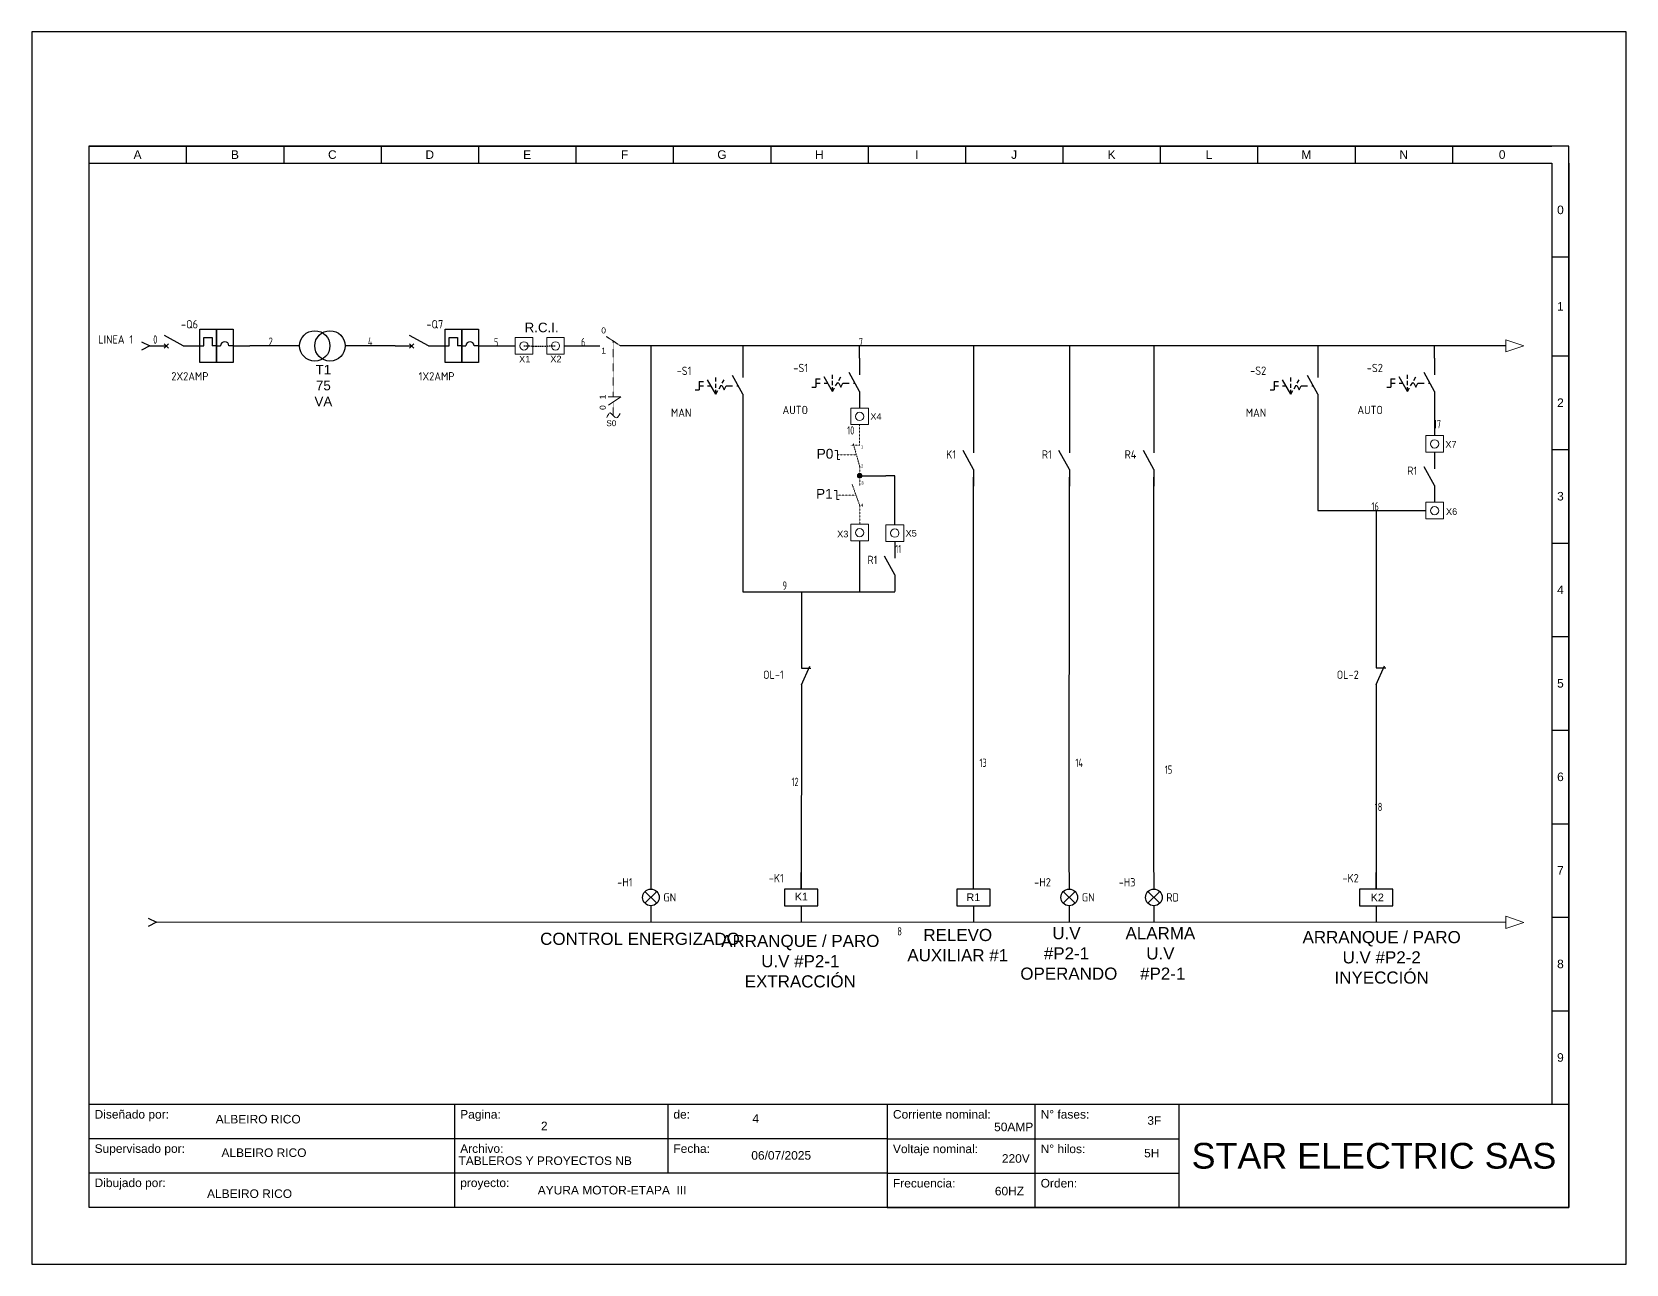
# Model space of a CAD drawing. Header units: millimetres. Extents: x 691 to 18605, y 670 to 10026.
# Drawn here: x 1742 to 2793, y 670 to 1483 of the extents above; entities that cross this region are included whole.
import ezdxf
from ezdxf.enums import TextEntityAlignment as Align

# ---------------------------------------------------------------- set-up
doc = ezdxf.new("R2010")
doc.units = ezdxf.units.MM
for name, pattern in [('DASHED2', [0.375, 0.25, -0.125]), ('DASHEDX2', [1.5, 1, -0.5]), ('HIDDEN', [0.375, 0.25, -0.125])]:
    doc.linetypes.add(name, pattern=pattern)
for name, color, linetype in [('-DIAGRAMA', 7, 'Continuous'), ('-Electrico', 5, 'Continuous'), ('DESC', 150, 'Continuous'), ('MISC', 7, 'Continuous'), ('SYMS', 7, 'Continuous'), ('TAGS', 150, 'Continuous'), ('WIRENO', 72, 'Continuous'), ('YEL_14_THHN', 2, 'Continuous')]:
    doc.layers.add(name, color=color, linetype=linetype)
doc.styles.get("Standard").update_dxf_attribs({"font": 'arial.ttf'})
doc.styles.add('WD_IEC', font='ISOCP2.shx', dxfattribs={"width": 0.9, "height": 4})

# ---------------------------------------------------------------- blocks, each defined once
blk = doc.blocks.new('*T3')
at = {"color": 0, "linetype": 'ByBlock', "lineweight": -2}
for p, q in [((0, 0), (139.92, 0)), ((0, 0), (0, -18)), ((64.08, 0), (64.08, -18)), ((101.44, 0), (101.44, -12)), ((139.92, 0), (139.92, -18)), ((0, -6), (139.92, -6)), ((0, -12), (139.92, -12)), ((0, -18), (139.92, -18))]:
    blk.add_line(p, q, dxfattribs=at)
at = {"color": 0, "char_height": 1.5, "attachment_point": 1}
for s, insert, width in [('{\\fArial|b0|i0|c162|p34;Diseñado por:}', (1, -1), 62.0824), ('{\\fArial|b0|i0|c162|p34;Pagina:}', (65.08, -1), 35.3574), ('{\\fArial|b0|i0|c162|p34;de}:', (102.44, -1), 36.4813), ('{\\fArial|b0|i0|c162|p34;Supervisado por:}', (1, -7), 62.0824), ('{\\fArial|b0|i0|c162|p34;Archivo:}', (65.08, -7), 35.3574), ('Fecha:', (102.44, -7), 36.4813), ('Dibujado por:', (1, -13), 62.0824), ('{\\fArial|b0|i0|c162|p34;proyecto:}', (65.08, -13), 73.8387)]:
    blk.add_mtext(s, dxfattribs=dict(at, insert=insert, width=width))
blk = doc.blocks.new('*T4')
at = {"color": 0, "linetype": 'ByBlock', "lineweight": -2}
for p, q in [((0, 0), (119.48, 0)), ((0, 0), (0, -18.07)), ((25.89, 0), (25.89, -18.07)), ((51.13, 0), (51.13, -18.07)), ((119.48, 0), (119.48, -18.07)), ((0, -6.05), (51.13, -6.05)), ((0, -12.07), (51.13, -12.07)), ((0, -18.07), (119.48, -18.07))]:
    blk.add_line(p, q, dxfattribs=at)
at = {"color": 0}
for s, insert, char_height, width, attachment_point in [('Corriente nominal:', (1, -1), 1.5, 23.894, 1), ('{\\fArial|b0|i0|c162|p34;N° fases:}', (26.89, -1), 1.5, 23.2313, 1), ('Voltaje nominal:', (1, -7.05), 1.5, 23.894, 1), ('{\\fArial|b0|i0|c162|p34;N° hilos:}', (26.89, -7.05), 1.5, 23.2313, 1), ('{\\fArial|b0|i0|c162|p34;STAR ELECTRIC SAS}', (85.3, -9.04), 4.5, 66.3536, 5), ('Frecuencia:', (1, -13.07), 1.5, 23.894, 1), ('{\\fArial|b0|i0|c162|p34;Orden}:', (26.89, -13.07), 1.5, 23.2313, 1)]:
    blk.add_mtext(s, dxfattribs=dict(at, insert=insert, char_height=char_height, width=width, attachment_point=attachment_point))
blk = doc.blocks.new('CAJETIN')
for p, q in [((0, 185.97), (-259.4, 185.97)), ((-259.4, 185.97), (-259.4, 0.07)), ((-259.4, 185.97), (-2.99, 185.97)), ((-259.4, 185.97), (-259.4, 182.97)), ((-242.33, 185.97), (-242.33, 182.97)), ((-225.26, 185.97), (-225.26, 182.97)), ((-208.19, 185.97), (-208.19, 182.97)), ((-191.12, 185.97), (-191.12, 182.97)), ((-174.05, 185.97), (-174.05, 182.97)), ((-156.98, 185.97), (-156.98, 182.97)), ((-139.91, 185.97), (-139.91, 182.97)), ((-122.84, 185.97), (-122.84, 182.97)), ((-105.77, 185.97), (-105.77, 182.97)), ((-88.7, 185.97), (-88.7, 182.97)), ((-71.64, 185.97), (-71.64, 182.97)), ((-54.57, 185.97), (-54.57, 182.97)), ((-37.5, 185.97), (-37.5, 182.97)), ((-20.43, 185.97), (-20.43, 182.97)), ((0, 0.07), (0, 185.97)), ((-259.4, 182.97), (-2.99, 182.97)), ((-3, 182.97), (-3, 18.07)), ((0, 182.97), (0, 18.07)), ((-3, 166.58), (0, 166.58)), ((-3, 149.19), (0, 149.19)), ((-3, 132.8), (0, 132.8)), ((-3, 116.41), (0, 116.41)), ((-3, 100.02), (0, 100.02)), ((-3, 83.63), (0, 83.63)), ((-3, 67.24), (0, 67.24)), ((-3, 50.85), (0, 50.85)), ((-3, 34.46), (0, 34.46)), ((-3, 18.07), (0, 18.07)), ((-259.4, 0.07), (0, 0.07))]:
    blk.add_line(p, q)
blk.add_lwpolyline([(-269.4, -9.93), (10, -9.93), (10, 205.97), (-269.4, 205.97)], close=True)
for name, p in [('*T3', (-259.4, 18.07)), ('*T4', (-119.48, 18.07))]:
    blk.add_blockref(name, p)
blk.add_text('0', height=1.5).set_placement((-2.08, 174.04))
at = {"char_height": 1.5, "attachment_point": 5}
for s, insert, width in [('A', (-250.87, 184.47), 17.0695), ('B', (-233.8, 184.47), 17.0695), ('C', (-216.73, 184.47), 17.0695), ('D', (-199.66, 184.47), 17.0695), ('E', (-182.59, 184.47), 17.0695), ('F', (-165.52, 184.47), 17.0695), ('G', (-148.45, 184.47), 17.0695), ('H', (-131.38, 184.47), 17.0695), ('I', (-114.31, 184.47), 17.0695), ('J', (-97.24, 184.47), 17.0695), ('K', (-80.17, 184.47), 17.0695), ('L', (-63.1, 184.47), 17.0695), ('M', (-46.03, 184.47), 17.0695), ('N', (-28.96, 184.47), 17.0695), ('0', (-11.71, 184.47), 17.4362), ('1', (-1.5, 157.89), 3), ('2', (-1.5, 141), 3), ('3', (-1.5, 124.61), 3), ('4', (-1.5, 108.22), 3), ('5', (-1.5, 91.83), 3), ('6', (-1.5, 75.44), 3), ('7', (-1.5, 59.05), 3), ('8', (-1.5, 42.66), 3), ('9', (-1.5, 26.27), 3)]:
    blk.add_mtext(s, dxfattribs=dict(at, insert=insert, width=width))
for tag, p in [('DISEÑADO_POR', (-230.86, 14.78)), ('SUPERVISADO_POR', (-229.59, 8.32)), ('DIBUJADO_POR', (-231.25, 2.42))]:
    blk.add_attdef(tag, text='', height=1.5).set_placement(p, align=Align.MIDDLE)
for tag, p in [('PAGINA', (-180.19, 13.54)), ('DE', (-143.12, 14.83)), ('A', (-97.02, 13.49)), ('F', (-73.9, 14.47)), ('ARCHIVO', (-179.45, 8.2)), ('FECHA', (-143.31, 8.38)), ('V', (-96.96, 8.58)), ('H', (-74.46, 8.76)), ('PROYECTO', (-180.75, 3.04)), ('HZ', (-98.06, 2.87)), ('OR', (-74.83, 2.5))]:
    blk.add_attdef(tag, p, '', height=1.5)
blk = doc.blocks.new('HCB11Q9')
for p, q in [((-1.84, 0.66), (-3.16, -0.66)), ((-3.16, 0.66), (-1.84, -0.66)), ((2.5, 0), (-3.12, 3.13)), ((2.5, 0), (7.5, 0)), ((7.5, 0), (8.75, 0)), ((8.75, 0), (8.75, 2.5)), ((8.75, 2.5), (11.25, 2.5)), ((11.25, 2.5), (11.25, 0)), ((12.5, 0), (11.25, 0)), ((12.5, 0), (13.75, 0)), ((17.5, 0), (16.25, 0)), ((17.5, 0), (22.5, 0)), ((-7.5, 0), (-2.5, 0))]:
    blk.add_line(p, q)
for points in [[(7.5, 5), (12.5, 5), (12.5, -5), (7.5, -5)], [(12.5, 5), (17.5, 5), (17.5, -5), (12.5, -5)]]:
    blk.add_lwpolyline(points, close=True)
blk.add_arc((15, 0), 1.25, 0, 180)
at = {"style": 'WD_IEC'}
for tag, height, p in [('INST', 2.5, (6.95, 11.75)), ('LOC', 2.5, (6.95, 8.6)), ('TAG1', 2.5, (6.95, 5.23)), ('TERM02', 2, (22.5, 1)), ('XREF', 2.5, (-2.89, -6.93)), ('DESC1', 2.5, (-2.89, -10.4)), ('DESC2', 2.5, (-2.11, -14.11)), ('DESC3', 2.5, (-2.11, -17.81))]:
    blk.add_attdef(tag, text='', height=height, dxfattribs=at).set_placement(p, align=Align.RIGHT)
at = {"style": 'WD_IEC', "flags": 1}
for tag, p, height in [('X4TERM01', (-7.5, 0), 0.32), ('X1TERM02', (22.5, 0), 0.32), ('ASSYCODE', (17.86, -5.81), 1), ('FAMILY', (17.86, -7.31), 1), ('CATDESC', (17.86, -8.81), 1)]:
    blk.add_attdef(tag, p, '', height=height, dxfattribs=at)
at = {"style": 'WD_IEC'}
for tag, p, height in [('TERM01', (-7.5, 1), 2), ('RATING1', (-14.85, -3.47), 2.5)]:
    blk.add_attdef(tag, p, '', height=height, dxfattribs=at)
at = {"style": 'WD_IEC', "flags": 1}
for tag, p in [('X2LINK', (-0.31, 2)), ('X8LINK', (-0.31, 0.5))]:
    blk.add_attdef(tag, p, '', height=0.32, rotation=360, dxfattribs=at)
at = {"style": 'WD_IEC', "flags": 9}
for tag, p in [('MFG', (21.31, -1.98)), ('CAT', (21.31, -3.99))]:
    blk.add_attdef(tag, text='', height=1.5, dxfattribs=at).set_placement(p, align=Align.RIGHT)
blk = doc.blocks.new('HA1X3Y')
blk.add_lwpolyline([(-2.5, 1.25), (0, 0), (-2.5, -1.25)])
at = {"style": 'WD_IEC'}
blk.add_attdef('DESC1', text='', height=2.5, dxfattribs=at).set_placement((-5, 0.675), align=Align.RIGHT)
at = {"style": 'WD_IEC', "flags": 1}
blk.add_attdef('X1TERM01', (0, 0), '', height=0.32, dxfattribs=at)
at = {"style": 'WD_IEC'}
blk.add_attdef('DESC2', text='', height=2.5, dxfattribs=at).set_placement((-5, -0.675), align=Align.TOP_RIGHT)
blk = doc.blocks.new('WD_WNV')
at = {"linetype": 'Continuous', "style": 'WD_IEC', "width": 0.8}
blk.add_attdef('WIRENO', text='', height=2.5, dxfattribs=at).set_placement((-1.6, 0), align=Align.MIDDLE_RIGHT)
at = {"style": 'WD_IEC', "flags": 1}
for tag, p in [('W08USER', (-1, 0.375)), ('W04USER', (-1, 0.875)), ('W05USER', (-1, 0.75)), ('W09USER', (-1, 0.25)), ('W03USER', (-1, 1)), ('W06USER', (-1, 0.625)), ('W07USER', (-1, 0.5)), ('W02USER', (-1, 1.125)), ('W01USER', (-1, 1.25)), ('W10USER', (-1, 0.125))]:
    blk.add_attdef(tag, text='', height=0.08, dxfattribs=at).set_placement(p, align=Align.CENTER)
blk = doc.blocks.new('VLT1G')
for p, q in [((0, 7.5), (0, 2.5)), ((-1.77, -1.77), (1.77, 1.77)), ((1.77, -1.77), (-1.77, 1.77)), ((0, -2.5), (0, -7.5))]:
    blk.add_line(p, q)
blk.add_circle((0, 0), 2.5)
at = {"style": 'WD_IEC'}
for tag, p in [('INST', (-5.5, 10.25)), ('TAG1', (-5.5, 3.25)), ('LOC', (-5.5, 6.75)), ('DESC1', (-5.5, -6.35)), ('DESC2', (-5.5, -9.85)), ('DESC3', (-5.5, -13.35))]:
    blk.add_attdef(tag, text='', height=2.5, dxfattribs=at).set_placement(p, align=Align.RIGHT)
blk.add_attdef('TERM01', text='', height=2, rotation=90, dxfattribs=at).set_placement((-1, 7.5), align=Align.RIGHT)
at = {"style": 'WD_IEC', "flags": 1}
for tag, p, height in [('X2TERM01', (0, 7.5), 0.32), ('X4LINK', (-3, 0), 0.32), ('X1LINK', (3, 0), 0.32), ('ASSYCODE', (1, -4), 1), ('FAMILY', (1, -5.5), 1), ('X8TERM02', (0, -7.5), 0.32), ('CATDESC', (1, -7), 1)]:
    blk.add_attdef(tag, p, '', height=height, dxfattribs=at)
at = {"style": 'WD_IEC', "flags": 9}
for tag, p in [('MFG', (-6, -0.25)), ('CAT', (-6, -2.75))]:
    blk.add_attdef(tag, text='', height=1.5, dxfattribs=at).set_placement(p, align=Align.RIGHT)
at = {"style": 'WD_IEC'}
blk.add_attdef('TERM02', (-1, -7.5), '', height=2, rotation=90, dxfattribs=at)
at = {"lineweight": 13, "style": 'WD_IEC'}
blk.add_attdef('COLOR', text='', height=2.5, dxfattribs=at).set_placement((3.75, 0), align=Align.MIDDLE_LEFT)
at = {"lineweight": 15, "style": 'WD_IEC'}
for tag, p in [('WDTAGALT', (-5.5, -21)), ('XREF', (-5.5, -18))]:
    blk.add_attdef(tag, text='', height=2.5, dxfattribs=at).set_placement(p, align=Align.RIGHT)
blk = doc.blocks.new('VSS113')
for p, q in [((0, 7.5), (0, 2.5)), ((-13.12, 1.25), (-11.88, 1.25)), ((-13.12, 1.25), (-13.12, -1.25)), ((-13.12, 0), (-11.88, 0)), ((-8.12, -2.5), (-10.62, 1.83)), ((-10.62, 0), (-9.57, 0)), ((-8.12, 1.25), (-8.12, 2.5)), ((-8.12, -0.63), (-8.12, 0.62)), ((-7.19, -0.88), (-6.56, 0.21)), ((-6.25, 0), (-6.68, 0)), ((-6.25, 0.75), (-5.62, 1.83)), ((-6.25, 0), (-5.62, -1.25)), ((-5.62, -1.25), (-5, 0)), ((-5, 0), (-3.12, 0)), ((0, -2.5), (-3.12, 3.12)), ((-1.88, 0), (-1.39, 0)), ((-14.38, -1.25), (-13.12, -1.25)), ((-8.12, -2.5), (-8.12, -1.25)), ((-8.12, -2.5), (-7.5, -1.42)), ((0, -2.5), (0, -7.5))]:
    blk.add_line(p, q)
at = {"style": 'WD_IEC'}
for tag, p in [('INST', (-15.5, 9.25)), ('TAG1', (-15.5, 3.25)), ('LOC', (-15.5, 6.25)), ('DESC1', (-15.5, -9.35)), ('DESC3', (-15.5, -15.35)), ('DESC2', (-15.5, -12.35))]:
    blk.add_attdef(tag, text='', height=2.5, dxfattribs=at).set_placement(p, align=Align.RIGHT)
at = {"style": 'WD_IEC', "flags": 8}
for tag, p in [('POS1', (-10.62, 3.5)), ('POS2', (-8.12, 3.5)), ('POS3', (-5.62, 3.5))]:
    blk.add_attdef(tag, text='', height=2, rotation=90, dxfattribs=at).set_placement(p, align=Align.MIDDLE_LEFT)
at = {"style": 'WD_IEC'}
blk.add_attdef('TERM01', text='', height=2, rotation=90, dxfattribs=at).set_placement((-1, 7.5), align=Align.RIGHT)
at = {"style": 'WD_IEC', "flags": 1}
for tag, p, height in [('X2TERM01', (0, 7.5), 0.32), ('CONTACT', (0.5, 4.5), 1), ('X1LINK', (0, 0), 0.32), ('COMMON', (1.75, 3.25), 1), ('X8TERM02', (0, -7.5), 0.32), ('ASSYCODE', (1, -9), 1), ('FAMILY', (1, -10.5), 1), ('CATDESC', (1, -12), 1)]:
    blk.add_attdef(tag, p, '', height=height, dxfattribs=at)
at = {"style": 'WD_IEC', "flags": 9}
for tag, p in [('MFG', (-16, -0.25)), ('CAT', (-16, -2.75))]:
    blk.add_attdef(tag, text='', height=1.5, dxfattribs=at).set_placement(p, align=Align.RIGHT)
at = {"style": 'WD_IEC'}
blk.add_attdef('TERM02', (-1, -7.5), '', height=2, rotation=90, dxfattribs=at)
at = {"lineweight": 15, "style": 'WD_IEC'}
blk.add_attdef('XREF', text='', height=2.5, dxfattribs=at).set_placement((-15.5, -6.35), align=Align.RIGHT)
blk.add_attdef('STATE', (1.25, -6.35), '', height=2.5, dxfattribs=at)
blk = doc.blocks.new('VCR22')
for p, q in [((0, 7.5), (0, 2.5)), ((0, -2.5), (2.5, 3.12)), ((0, 2.5), (2.87, 2.5)), ((0, -2.5), (0, -7.5))]:
    blk.add_line(p, q)
at = {"style": 'WD_IEC'}
for tag, p in [('INST', (-5.25, 5.25)), ('TAG2', (-5.25, -0.75)), ('LOC', (-5.25, 2.25)), ('DESC1', (-5.25, -6.75)), ('XREF', (-5.25, -3.75)), ('DESC2', (-5.25, -9.75)), ('DESC3', (-5.25, -12.75))]:
    blk.add_attdef(tag, text='', height=2.5, dxfattribs=at).set_placement(p, align=Align.RIGHT)
blk.add_attdef('TERM01', text='', height=2, rotation=90, dxfattribs=at).set_placement((-1, 7.5), align=Align.RIGHT)
at = {"style": 'WD_IEC', "flags": 1}
for tag, p, height in [('X2TERM01', (0, 7.5), 0.32), ('X4LINK', (-0.55, 0), 0.32), ('X1LINK', (1.92, 0), 0.32), ('CONTACT', (4, -3.5), 1), ('FAMILY', (4, -5), 1), ('COMMON', (5.25, -4.75), 1), ('X8TERM02', (0, -7.5), 0.32)]:
    blk.add_attdef(tag, p, '', height=height, dxfattribs=at)
at = {"style": 'WD_IEC'}
blk.add_attdef('TERM02', (-1, -7.5), '', height=2, rotation=90, dxfattribs=at)
blk = doc.blocks.new('VMS1')
for p, q in [((0, 2.5), (0, 7.5)), ((0, -2.5), (0, -7.5))]:
    blk.add_line(p, q)
blk.add_lwpolyline([(-5, 2.5), (-5, -2.5), (5, -2.5), (5, 2.5)], close=True)
at = {"style": 'WD_IEC'}
for tag, p in [('INST', (-5.25, 10.5)), ('LOC', (-5.25, 7.5)), ('TAG1', (-5.25, 4.5)), ('DESC1', (-5.25, -6.85)), ('DESC2', (-5.25, -9.85)), ('DESC3', (-5.25, -12.85))]:
    blk.add_attdef(tag, text='', height=2.5, dxfattribs=at).set_placement(p, align=Align.RIGHT)
blk.add_attdef('TERM01', text='', height=2, rotation=90, dxfattribs=at).set_placement((-1, 7.5), align=Align.RIGHT)
at = {"style": 'WD_IEC', "flags": 1}
for tag, p, height in [('X2TERM01', (0, 7.5), 0.32), ('X4LINK', (-5, 0), 0.32), ('X1LINK', (5, 0), 0.32), ('ASSYCODE', (1, -4), 1), ('FAMILY', (1, -5.5), 1), ('X8TERM02', (0, -7.5), 0.32), ('CATDESC', (1, -7), 1)]:
    blk.add_attdef(tag, p, '', height=height, dxfattribs=at)
at = {"style": 'WD_IEC', "flags": 9}
for tag, p in [('MFG', (-6, 1)), ('CAT', (-6, -1.5))]:
    blk.add_attdef(tag, text='', height=1.5, dxfattribs=at).set_placement(p, align=Align.RIGHT)
at = {"style": 'WD_IEC'}
blk.add_attdef('TERM02', (-1, -7.5), '', height=2, rotation=90, dxfattribs=at)
at = {"lineweight": 9, "style": 'WD_IEC'}
for tag, p in [('NO', (-5.5, -16.5)), ('NC', (-5.5, -19.5))]:
    blk.add_attdef(tag, text='', height=2.5, dxfattribs=at).set_placement(p, align=Align.TOP_RIGHT)
for tag, p in [('XREFNO', (-4, -16.5)), ('XREFNC', (-4, -19.5))]:
    blk.add_attdef(tag, text='', height=2.5, dxfattribs=at).set_placement(p, align=Align.TOP_LEFT)
blk = doc.blocks.new('VCR21')
for p, q in [((0, 7.5), (0, 2.5)), ((0, -2.5), (-3.12, 3.12)), ((0, -2.5), (0, -7.5))]:
    blk.add_line(p, q)
at = {"style": 'WD_IEC'}
for tag, p in [('INST', (-5.25, 6.75)), ('LOC', (-5.25, 3.75)), ('TAG2', (-5.25, 0.75)), ('DESC1', (-5.25, -6.75)), ('XREF', (-5.25, -3.75)), ('DESC2', (-5.25, -9.75)), ('DESC3', (-5.25, -12.75))]:
    blk.add_attdef(tag, text='', height=2.5, dxfattribs=at).set_placement(p, align=Align.RIGHT)
blk.add_attdef('TERM01', text='', height=2, rotation=90, dxfattribs=at).set_placement((-1, 7.5), align=Align.RIGHT)
at = {"style": 'WD_IEC', "flags": 1}
for tag, p, height in [('X2TERM01', (0, 7.5), 0.32), ('X4LINK', (-2.75, 0), 0.32), ('X1LINK', (-0.5, 0), 0.32), ('CONTACT', (4, -3.5), 1), ('FAMILY', (4, -5), 1), ('COMMON', (5.25, -4.75), 1), ('X8TERM02', (0, -7.5), 0.32)]:
    blk.add_attdef(tag, p, '', height=height, dxfattribs=at)
at = {"style": 'WD_IEC'}
blk.add_attdef('TERM02', (-1, -7.5), '', height=2, rotation=90, dxfattribs=at)

msp = doc.modelspace()

# ---------------------------------------------------------------- hatches: boundary and pattern name
at = {"lineweight": 0}
h = msp.add_hatch(color=0, dxfattribs=at)
edge = h.paths.add_edge_path()
edge.add_arc((2287.8, 1190.1), 1.54, 0, 360)

# ---------------------------------------------------------------- linework, layer by layer
at = {"layer": '-DIAGRAMA', "color": 0, "lineweight": 0}
for centre in [(2066.4, 1275.7), (2087.2, 1275.7), (2287.7, 1229.2), (2666.8, 1211.1), (2666.8, 1167.1), (2287.7, 1152.6), (2310.9, 1152.3)]:
    msp.add_circle(centre, 2.72, dxfattribs=at)
at = {"layer": '-Electrico', "color": 0, "lineweight": 0, "ltscale": 0.08}
for points in [[(2060.6, 1281.2), (2072.2, 1281.2), (2072.2, 1270.2), (2060.6, 1270.2)], [(2081.4, 1281.2), (2093, 1281.2), (2093, 1270.2), (2081.4, 1270.2)], [(2281.9, 1234.7), (2293.5, 1234.7), (2293.5, 1223.8), (2281.9, 1223.8)], [(2661, 1216.6), (2672.6, 1216.6), (2672.6, 1205.6), (2661, 1205.6)], [(2661, 1172.6), (2672.6, 1172.6), (2672.6, 1161.6), (2661, 1161.6)], [(2281.9, 1158.1), (2293.5, 1158.1), (2293.5, 1147.1), (2281.9, 1147.1)], [(2305.1, 1157.8), (2316.8, 1157.8), (2316.8, 1146.8), (2305.1, 1146.8)]]:
    msp.add_lwpolyline(points, close=True, dxfattribs=at)
at = {"color": 0}
for p, q in [((2047.3, 1275.7), (2060.6, 1275.7)), ((2093, 1275.7), (2116.4, 1275.7)), ((2150.1, 1275.7), (2150.1, 928.7)), ((2362.8, 1275.7), (2362.8, 1216.3)), ((2426, 1275.7), (2426, 1216.2)), ((2481.7, 1275.7), (2481.7, 1216.2)), ((2210.8, 1232.9), (2210.8, 1113.6)), ((2589.9, 1232.9), (2589.9, 1167.1)), ((2666.8, 1234.8), (2666.8, 1216.6)), ((2287.8, 1190.1), (2305.1, 1190.1)), ((2362.8, 917.7), (2362.8, 1189.1)), ((2425.9, 928.7), (2426, 1189.1)), ((2481.7, 928.7), (2481.7, 1189.1)), ((2589.9, 1167.1), (2661, 1167.1)), ((2628.3, 1167.1), (2628.3, 1074.3)), ((2287.7, 1147.1), (2287.7, 1113.6)), ((2210.8, 1113.6), (2310.9, 1113.6)), ((2249.3, 1113.6), (2249.3, 1074.3)), ((2249.3, 1041.3), (2249.2, 917.7)), ((2628.3, 1041.4), (2628.3, 917.7))]:
    msp.add_line(p, q, dxfattribs=at)
at = {"color": 0, "linetype": 'DASHED2', "lineweight": 0}
msp.add_line((2130.1, 1275.7), (2120.7, 1281.9), dxfattribs=at)
at = {"color": 0, "linetype": 'HIDDEN', "lineweight": 0, "ltscale": 0.5}
for p, q in [((2125.2, 1242.6), (2125.2, 1278.9)), ((2125.2, 1238.7), (2125.2, 1229.9))]:
    msp.add_line(p, q, dxfattribs=at)
at = {"color": 0, "linetype": 'Continuous', "lineweight": 0}
for p, q in [((2713.7, 1279.7), (2713.7, 1275.7)), ((2725.6, 1275.7), (2713.7, 1279.7)), ((2713.7, 1279.7), (2713.7, 1275.7)), ((2725.6, 1275.7), (2713.7, 1279.7)), ((2713.7, 1275.7), (2713.7, 1271.7)), ((2713.7, 1271.7), (2725.6, 1275.7)), ((2713.7, 1275.7), (2713.7, 1271.7)), ((2713.7, 1271.7), (2725.6, 1275.7)), ((2273.1, 1206.8), (2271.4, 1206.8)), ((2273.1, 1203.8), (2273.1, 1206.8)), ((2273.1, 1203.8), (2273.1, 1200.8)), ((2273.1, 1200.8), (2274.7, 1200.8)), ((2272.6, 1180.4), (2271, 1180.4)), ((2272.6, 1177.4), (2272.6, 1180.4)), ((2272.6, 1177.4), (2272.6, 1174.4)), ((2272.6, 1174.4), (2274.2, 1174.4)), ((2713.7, 899.7), (2713.7, 895.7)), ((2725.6, 895.7), (2713.7, 899.7)), ((2713.7, 899.7), (2713.7, 895.7)), ((2725.6, 895.7), (2713.7, 899.7)), ((2713.7, 895.7), (2713.7, 891.7)), ((2713.7, 891.7), (2725.6, 895.7)), ((2713.7, 895.7), (2713.7, 891.7)), ((2713.7, 891.7), (2725.6, 895.7))]:
    msp.add_line(p, q, dxfattribs=at)
at = {"color": 0, "lineweight": 0, "ltscale": 0.5}
for q in [(2121.9, 1242.2), (2122.1, 1236.7)]:
    msp.add_line((2130.3, 1242.2), q, dxfattribs=at)
at = {"color": 0, "linetype": 'HIDDEN', "lineweight": 0, "ltscale": 0.2}
for p, q in [((2287.8, 1210.2), (2282, 1210.2)), ((2287.8, 1196.1), (2283.5, 1211.5)), ((2285.7, 1203.8), (2273.1, 1203.8)), ((2287.8, 1196.1), (2287.8, 1183.3)), ((2285.2, 1177.4), (2272.6, 1177.4)), ((2287.8, 1170.4), (2282.8, 1184.4)), ((2287.8, 1170.4), (2287.8, 1158.1))]:
    msp.add_line(p, q, dxfattribs=at)
msp.add_lwpolyline([(2287.7, 1223.8), (2287.7, 1210.2)], dxfattribs=at)
at = {"color": 0, "lineweight": -2}
msp.add_lwpolyline([(2310.9, 1157.8), (2310.9, 1190.1), (2305.1, 1190.1)], dxfattribs=at)
at = {"color": 0}
for centre in [(1928.5, 1275.7), (1938.5, 1275.7)]:
    msp.add_circle(centre, 10, dxfattribs=at)
at = {"color": 0, "lineweight": 0}
msp.add_circle((2287.8, 1190.1), 1.54, dxfattribs=at)
at = {"color": 0, "linetype": 'DASHEDX2'}
msp.add_arc((2076.8, 1920.6), 645, 269.076, 270.924, dxfattribs=at)
at = {"color": 0, "lineweight": 0}
msp.add_spline([(2129.8, 1231.2), (2127.3, 1228.2), (2123.2, 1231.5), (2121.1, 1228.4)], degree=3, dxfattribs=at)
at = {"layer": 'YEL_14_THHN', "color": 0}
for p, q in [((1918.5, 1275.7), (1885.6, 1275.7)), ((1981.4, 1275.7), (1948.5, 1275.8)), ((2713.7, 1275.7), (2130.1, 1275.7)), ((2210.8, 1275.7), (2210.8, 1265.9)), ((2287.7, 1267.7), (2287.7, 1275.7)), ((2589.9, 1275.7), (2589.9, 1265.9)), ((2666.8, 1267.7), (2666.8, 1275.7)), ((2713.7, 895.7), (1824.1, 895.8))]:
    msp.add_line(p, q, dxfattribs=at)

# ---------------------------------------------------------------- block references
at = {"color": 0}
ref = msp.add_blockref('CAJETIN', (2755.4, 707.8), dxfattribs=dict(at, xscale=3.761929394681115, yscale=3.761929394681115, zscale=3.761929394681115))
ref.add_attrib('5H', '5H', (2475.3, 740.8), dxfattribs={"height": 5.64})
ref.add_attrib('3F', '3F', (2477.4, 762.3), dxfattribs={"height": 5.64})
ref.add_attrib('HZ', '60HZ', dxfattribs={"height": 5.64}).set_placement((2386.5, 718.6), align=Align.MIDDLE)
ref.add_attrib('V', '220V', dxfattribs={"height": 5.64}).set_placement((2390.7, 740.1), align=Align.MIDDLE)
ref.add_attrib('A', '50AMP', dxfattribs={"height": 5.64}).set_placement((2389.3, 760.9), align=Align.MIDDLE)
ref.add_attrib('PROYECTO', 'AYURA MOTOR-ETAPA  III', dxfattribs={"height": 5.643}).set_placement((2075.5, 719.2), align=Align.MIDDLE_LEFT)
ref.add_attrib('ARCHIVO', 'TABLEROS Y PROYECTOS NB', dxfattribs={"height": 5.643}).set_placement((2080.4, 738.6), align=Align.MIDDLE)
ref.add_attrib('DE', '4', (2217, 763.6), dxfattribs={"height": 5.64})
ref.add_attrib('PAGINA', '2', (2077.6, 758.7), dxfattribs={"height": 5.64})
ref.add_attrib('FECHA', '06/07/2025', (2216.3, 739.3), dxfattribs={"height": 5.64})
ref.add_attrib('DIBUJADO_POR', 'ALBEIRO RICO', dxfattribs={"height": 5.643}).set_placement((1885.5, 716.9), align=Align.MIDDLE)
ref.add_attrib('SUPERVISADO_POR', 'ALBEIRO RICO', dxfattribs={"height": 5.643}).set_placement((1895, 743.9), align=Align.MIDDLE)
ref.add_attrib('DISEÑADO_POR', 'ALBEIRO RICO', dxfattribs={"height": 5.643}).set_placement((1891.2, 766), align=Align.MIDDLE)
at = {"layer": 'SYMS', "color": 0}
ref = msp.add_blockref('HA1X3Y', (1819.7, 1275.7), dxfattribs=dict(at, xscale=2.197145441597592, yscale=2.197145441597592, zscale=2.197145441597592))
ref.add_attrib('DESC1', 'LINEA 1', dxfattribs={"layer": 'DESC', "height": 5.49, "style": 'WD_IEC'}).set_placement((1808.7, 1277.2), align=Align.RIGHT)
ref = msp.add_blockref('HCB11Q9', (1836.2, 1275.7), dxfattribs=dict(at, xscale=2.197145441597592, yscale=2.197145441597592, zscale=2.197145441597592))
ref.add_attrib('TAG1', '-Q6', dxfattribs={"layer": 'TAGS', "height": 5.49, "style": 'WD_IEC'}).set_placement((1851.5, 1287.2), align=Align.RIGHT)
ref.add_attrib('DESC1', '2X2AMP', dxfattribs={"layer": 'DESC', "height": 5.49, "style": 'WD_IEC'}).set_placement((1858.4, 1252.9), align=Align.RIGHT)
ref = msp.add_blockref('HCB11Q9', (1997.9, 1275.7), dxfattribs=dict(at, xscale=2.197145441597592, yscale=2.197145441597592, zscale=2.197145441597592))
ref.add_attrib('TAG1', '-Q7', dxfattribs={"layer": 'TAGS', "height": 5.49, "style": 'WD_IEC'}).set_placement((2013.2, 1287.2), align=Align.RIGHT)
ref.add_attrib('DESC1', '1X2AMP', dxfattribs={"layer": 'DESC', "height": 5.49, "style": 'WD_IEC'}).set_placement((2020.6, 1252.9), align=Align.RIGHT)
ref = msp.add_blockref('VSS113', (2210.8, 1249.4), dxfattribs=dict(at, xscale=2.197145441597592, yscale=2.197145441597592, zscale=2.197145441597592))
ref.add_attrib('DESC1', 'MAN', dxfattribs={"layer": 'DESC', "height": 5.49, "style": 'WD_IEC'}).set_placement((2176.8, 1228.9), align=Align.RIGHT)
ref.add_attrib('TAG1', '-S1', dxfattribs={"layer": 'TAGS', "height": 5.49, "style": 'WD_IEC'}).set_placement((2176.8, 1256.5), align=Align.RIGHT)
ref = msp.add_blockref('VSS113', (2287.7, 1251.2), dxfattribs=dict(at, xscale=2.197145441597592, yscale=2.197145441597592, zscale=2.197145441597592))
ref.add_attrib('DESC1', 'AUTO', dxfattribs={"layer": 'DESC', "height": 5.49, "style": 'WD_IEC'}).set_placement((2253.7, 1230.7), align=Align.RIGHT)
ref.add_attrib('TAG1', '-S1', dxfattribs={"layer": 'TAGS', "height": 5.49, "style": 'WD_IEC'}).set_placement((2253.7, 1258.4), align=Align.RIGHT)
ref = msp.add_blockref('VSS113', (2589.9, 1249.4), dxfattribs=dict(at, xscale=2.197145441597592, yscale=2.197145441597592, zscale=2.197145441597592))
ref.add_attrib('DESC1', 'MAN', dxfattribs={"layer": 'DESC', "height": 5.49, "style": 'WD_IEC'}).set_placement((2555.8, 1228.9), align=Align.RIGHT)
ref.add_attrib('TAG1', '-S2', dxfattribs={"layer": 'TAGS', "height": 5.49, "style": 'WD_IEC'}).set_placement((2555.8, 1256.6), align=Align.RIGHT)
ref = msp.add_blockref('VSS113', (2666.8, 1251.2), dxfattribs=dict(at, xscale=2.197145441597592, yscale=2.197145441597592, zscale=2.197145441597592))
ref.add_attrib('DESC1', 'AUTO', dxfattribs={"layer": 'DESC', "height": 5.49, "style": 'WD_IEC'}).set_placement((2632.7, 1230.7), align=Align.RIGHT)
ref.add_attrib('TAG1', '-S2', dxfattribs={"layer": 'TAGS', "height": 5.49, "style": 'WD_IEC'}).set_placement((2632.7, 1258.4), align=Align.RIGHT)
ref = msp.add_blockref('VCR21', (2362.8, 1199.8), dxfattribs=dict(at, xscale=2.197145441597592, yscale=2.197145441597592, zscale=2.197145441597592))
ref.add_attrib('TAG2', 'K1', dxfattribs={"layer": 'TAGS', "height": 5.49, "style": 'WD_IEC'}).set_placement((2351.3, 1201.4), align=Align.RIGHT)
ref = msp.add_blockref('VCR21', (2426, 1199.8), dxfattribs=dict(at, xscale=2.197145441597592, yscale=2.197145441597592, zscale=2.197145441597592))
ref.add_attrib('TAG2', 'R1', dxfattribs={"layer": 'TAGS', "height": 5.49, "style": 'WD_IEC'}).set_placement((2414.4, 1201.4), align=Align.RIGHT)
ref = msp.add_blockref('VCR21', (2481.7, 1199.8), dxfattribs=dict(at, xscale=2.197145441597592, yscale=2.197145441597592, zscale=2.197145441597592))
ref.add_attrib('TAG2', 'R4', dxfattribs={"layer": 'TAGS', "height": 5.49, "style": 'WD_IEC'}).set_placement((2470.2, 1201.4), align=Align.RIGHT)
ref = msp.add_blockref('VCR21', (2666.8, 1189.1), dxfattribs=dict(at, xscale=2.197145441597592, yscale=2.197145441597592, zscale=2.197145441597592))
ref.add_attrib('TAG2', 'R1', dxfattribs={"layer": 'TAGS', "height": 5.49, "style": 'WD_IEC'}).set_placement((2655.3, 1190.7), align=Align.RIGHT)
ref = msp.add_blockref('VCR21', (2310.9, 1130.3), dxfattribs=dict(at, xscale=2.197145441597592, yscale=2.197145441597592, zscale=2.197145441597592))
ref.add_attrib('TAG2', 'R1', dxfattribs={"layer": 'TAGS', "height": 5.49, "style": 'WD_IEC'}).set_placement((2299.4, 1131.9), align=Align.RIGHT)
ref = msp.add_blockref('VCR22', (2249.3, 1057.8), dxfattribs=dict(at, xscale=2.197145441597592, yscale=2.197145441597592, zscale=2.197145441597592))
ref.add_attrib('TAG2', 'OL-1', dxfattribs={"layer": 'TAGS', "height": 5.49, "style": 'WD_IEC'}).set_placement((2237.7, 1056.2), align=Align.RIGHT)
ref = msp.add_blockref('VCR22', (2628.3, 1057.9), dxfattribs=dict(at, xscale=2.197145441597592, yscale=2.197145441597592, zscale=2.197145441597592))
ref.add_attrib('TAG2', 'OL-2', dxfattribs={"layer": 'TAGS', "height": 5.49, "style": 'WD_IEC'}).set_placement((2616.8, 1056.2), align=Align.RIGHT)
ref = msp.add_blockref('VLT1G', (2150.1, 912.2), dxfattribs=dict(at, xscale=2.197145441597592, yscale=2.197145441597592, zscale=2.197145441597592))
ref.add_attrib('COLOR', 'GN', dxfattribs={"layer": 'MISC', "lineweight": 13, "height": 5.49, "style": 'WD_IEC'}).set_placement((2158.3, 912.2), align=Align.MIDDLE_LEFT)
ref.add_attrib('TAG1', '-H1', dxfattribs={"layer": 'TAGS', "height": 5.49, "style": 'WD_IEC'}).set_placement((2138, 919.4), align=Align.RIGHT)
ref = msp.add_blockref('VMS1', (2249.2, 912.2), dxfattribs=dict(at, xscale=2.197145441597592, yscale=2.197145441597592, zscale=2.197145441597592))
ref.add_attrib('TAG1', '-K1', dxfattribs={"layer": 'TAGS', "height": 5.49, "style": 'WD_IEC'}).set_placement((2237.7, 922.1), align=Align.RIGHT)
at = {"layer": 'SYMS', "color": 0, "xscale": 2.197145441597592, "yscale": 2.197145441597592, "zscale": 2.197145441597592}
for name, p in [('VMS1', (2362.8, 912.2)), ('HA1X3Y', (1824.1, 895.8))]:
    msp.add_blockref(name, p, dxfattribs=at)
at = {"layer": 'SYMS', "color": 0}
ref = msp.add_blockref('VLT1G', (2425.9, 912.2), dxfattribs=dict(at, xscale=2.197145441597592, yscale=2.197145441597592, zscale=2.197145441597592))
ref.add_attrib('COLOR', 'GN', dxfattribs={"layer": 'MISC', "lineweight": 13, "height": 5.49, "style": 'WD_IEC'}).set_placement((2434.2, 912.2), align=Align.MIDDLE_LEFT)
ref.add_attrib('TAG1', '-H2', dxfattribs={"layer": 'TAGS', "height": 5.49, "style": 'WD_IEC'}).set_placement((2413.8, 919.4), align=Align.RIGHT)
ref = msp.add_blockref('VLT1G', (2481.7, 912.2), dxfattribs=dict(at, xscale=2.197145441597592, yscale=2.197145441597592, zscale=2.197145441597592))
ref.add_attrib('COLOR', 'RD', dxfattribs={"layer": 'MISC', "lineweight": 13, "height": 5.49, "style": 'WD_IEC'}).set_placement((2489.9, 912.2), align=Align.MIDDLE_LEFT)
ref.add_attrib('TAG1', '-H3', dxfattribs={"layer": 'TAGS', "height": 5.49, "style": 'WD_IEC'}).set_placement((2469.6, 919.4), align=Align.RIGHT)
ref = msp.add_blockref('VMS1', (2628.3, 912.2), dxfattribs=dict(at, xscale=2.197145441597592, yscale=2.197145441597592, zscale=2.197145441597592))
ref.add_attrib('TAG1', '-K2', dxfattribs={"layer": 'TAGS', "height": 5.49, "style": 'WD_IEC'}).set_placement((2616.8, 922.1), align=Align.RIGHT)
at = {"layer": 'WIRENO', "color": 0}
ref = msp.add_blockref('WD_WNV', (1828.2, 1279.9), dxfattribs=dict(at, xscale=2.197145441597592, yscale=2.197145441597592, zscale=2.197145441597592))
ref.add_attrib('WIRENO', '0', dxfattribs={"linetype": 'Continuous', "height": 5.49, "style": 'WD_IEC', "width": 0.8}).set_placement((1824.7, 1279.9), align=Align.MIDDLE_RIGHT)
ref = msp.add_blockref('WD_WNV', (1922.9, 1270.3), dxfattribs=dict(at, xscale=2.197145441597592, yscale=2.197145441597592, zscale=2.197145441597592))
ref.add_attrib('WIRENO', '2', dxfattribs={"linetype": 'Continuous', "height": 5.49, "style": 'WD_IEC', "width": 0.8}).set_placement((1900.8, 1278.5), align=Align.MIDDLE_RIGHT)
ref = msp.add_blockref('WD_WNV', (1983.2, 1270.3), dxfattribs=dict(at, xscale=2.197145441597592, yscale=2.197145441597592, zscale=2.197145441597592))
ref.add_attrib('WIRENO', '4', dxfattribs={"linetype": 'Continuous', "height": 5.49, "style": 'WD_IEC', "width": 0.8}).set_placement((1966.5, 1278.5), align=Align.MIDDLE_RIGHT)
ref = msp.add_blockref('WD_WNV', (2066.2, 1270), dxfattribs=dict(at, xscale=2.197145441597592, yscale=2.197145441597592, zscale=2.197145441597592))
ref.add_attrib('WIRENO', '5', dxfattribs={"linetype": 'Continuous', "height": 5.49, "style": 'WD_IEC', "width": 0.8}).set_placement((2049.5, 1278.2), align=Align.MIDDLE_RIGHT)
ref = msp.add_blockref('WD_WNV', (2123.6, 1270), dxfattribs=dict(at, xscale=2.197145441597592, yscale=2.197145441597592, zscale=2.197145441597592))
ref.add_attrib('WIRENO', '6', dxfattribs={"linetype": 'Continuous', "height": 5.49, "style": 'WD_IEC', "width": 0.8}).set_placement((2106.9, 1278.2), align=Align.MIDDLE_RIGHT)
ref = msp.add_blockref('WD_WNV', (2306.6, 1270), dxfattribs=dict(at, xscale=2.197145441597592, yscale=2.197145441597592, zscale=2.197145441597592))
ref.add_attrib('WIRENO', '7', dxfattribs={"linetype": 'Continuous', "height": 5.49, "style": 'WD_IEC', "width": 0.8}).set_placement((2289.9, 1278.2), align=Align.MIDDLE_RIGHT)
ref = msp.add_blockref('WD_WNV', (2285.9, 1228.1), dxfattribs=dict(at, xscale=2.197145441597592, yscale=2.197145441597592, zscale=2.197145441597592))
ref.add_attrib('WIRENO', '10', dxfattribs={"linetype": 'Continuous', "height": 5.49, "style": 'WD_IEC', "width": 0.8}).set_placement((2284.2, 1220), align=Align.MIDDLE_RIGHT)
ref = msp.add_blockref('WD_WNV', (2674.9, 1231.7), dxfattribs=dict(at, xscale=2.197145441597592, yscale=2.197145441597592, zscale=2.197145441597592))
ref.add_attrib('WIRENO', '17', dxfattribs={"linetype": 'Continuous', "height": 5.49, "style": 'WD_IEC', "width": 0.8}).set_placement((2671, 1224.1), align=Align.MIDDLE_RIGHT)
ref = msp.add_blockref('WD_WNV', (2633.9, 1177.4), dxfattribs=dict(at, xscale=2.197145441597592, yscale=2.197145441597592, zscale=2.197145441597592))
ref.add_attrib('WIRENO', '16', dxfattribs={"linetype": 'Continuous', "height": 5.49, "style": 'WD_IEC', "width": 0.8}).set_placement((2630, 1169.9), align=Align.MIDDLE_RIGHT)
ref = msp.add_blockref('WD_WNV', (2316.9, 1149.9), dxfattribs=dict(at, xscale=2.197145441597592, yscale=2.197145441597592, zscale=2.197145441597592))
ref.add_attrib('WIRENO', '11', dxfattribs={"linetype": 'Continuous', "height": 5.49, "style": 'WD_IEC', "width": 0.8}).set_placement((2315.2, 1141.8), align=Align.MIDDLE_RIGHT)
ref = msp.add_blockref('WD_WNV', (2268.1, 1124.7), dxfattribs=dict(at, xscale=2.197145441597592, yscale=2.197145441597592, zscale=2.197145441597592))
ref.add_attrib('WIRENO', '9', dxfattribs={"linetype": 'Continuous', "height": 5.49, "style": 'WD_IEC', "width": 0.8}).set_placement((2239.8, 1117.7), align=Align.MIDDLE_RIGHT)
ref = msp.add_blockref('WD_WNV', (2368.4, 1001.7), dxfattribs=dict(at, xscale=2.197145441597592, yscale=2.197145441597592, zscale=2.197145441597592))
ref.add_attrib('WIRENO', '13', dxfattribs={"linetype": 'Continuous', "height": 5.49, "style": 'WD_IEC', "width": 0.8}).set_placement((2371.5, 1000.9), align=Align.MIDDLE_RIGHT)
ref = msp.add_blockref('WD_WNV', (2431.5, 1001.7), dxfattribs=dict(at, xscale=2.197145441597592, yscale=2.197145441597592, zscale=2.197145441597592))
ref.add_attrib('WIRENO', '14', dxfattribs={"linetype": 'Continuous', "height": 5.49, "style": 'WD_IEC', "width": 0.8}).set_placement((2434.9, 1000.9), align=Align.MIDDLE_RIGHT)
ref = msp.add_blockref('WD_WNV', (2495.4, 1000), dxfattribs=dict(at, xscale=2.197145441597592, yscale=2.197145441597592, zscale=2.197145441597592))
ref.add_attrib('WIRENO', '15', dxfattribs={"linetype": 'Continuous', "height": 5.49, "style": 'WD_IEC', "width": 0.8}).set_placement((2493.8, 996.4), align=Align.MIDDLE_RIGHT)
ref = msp.add_blockref('WD_WNV', (2249.2, 991.9), dxfattribs=dict(at, xscale=2.197145441597592, yscale=2.197145441597592, zscale=2.197145441597592))
ref.add_attrib('WIRENO', '12', dxfattribs={"linetype": 'Continuous', "height": 5.49, "style": 'WD_IEC', "width": 0.8}).set_placement((2247.5, 988.3), align=Align.MIDDLE_RIGHT)
ref = msp.add_blockref('WD_WNV', (2633.9, 975.4), dxfattribs=dict(at, xscale=2.197145441597592, yscale=2.197145441597592, zscale=2.197145441597592))
ref.add_attrib('WIRENO', '18', dxfattribs={"linetype": 'Continuous', "height": 5.49, "style": 'WD_IEC', "width": 0.8}).set_placement((2632.3, 971.8), align=Align.MIDDLE_RIGHT)
ref = msp.add_blockref('WD_WNV', (2329.7, 890), dxfattribs=dict(at, xscale=2.197145441597592, yscale=2.197145441597592, zscale=2.197145441597592))
ref.add_attrib('WIRENO', '8', dxfattribs={"linetype": 'Continuous', "height": 5.49, "style": 'WD_IEC', "width": 0.8}).set_placement((2315.6, 889.8), align=Align.MIDDLE_RIGHT)

# ---------------------------------------------------------------- texts
at = {"color": 0, "lineweight": 0}
for s, height, p in [('0', 3.95, (2117.4, 1283.9)), ('1', 3.95, (2117.4, 1270.6)), ('X1', 4.33, (2063.2, 1264.8)), ('X2', 4.33, (2083.8, 1264.9)), ('X4', 4.33, (2294.8, 1227)), ('S0', 3.87, (2120.7, 1222.8)), ('1', 2.03, (2288.6, 1208.2)), ('X7', 4.33, (2673.9, 1208.6)), ('P0', 6.43, (2259.4, 1201.4)), ('2', 2.03, (2288.6, 1195.4)), ('P1', 6.43, (2259, 1175)), ('3', 2.03, (2288.8, 1184.3)), ('4', 2.03, (2288.4, 1169.7)), ('X6', 4.33, (2674.3, 1164.3)), ('X3', 4.33, (2272.9, 1149.5)), ('X5', 4.33, (2318, 1150))]:
    msp.add_text(s, height=height, dxfattribs=at).set_placement(p)
for s, p in [('1', (2120.3, 1240.5)), ('0', (2120.3, 1233.5))]:
    msp.add_text(s, height=3.95, rotation=90, dxfattribs=at).set_placement(p)
at = {"color": 0, "linetype": 'DASHEDX2', "attachment_point": 1}
for s, width, gutter_width, heights, insert, char_height in [('\\pxqc;R.C.I.', 46.93, 31.5, [0], (2054.6, 1291), 6.295), ('\\pxqc;T1\\P75\\PVA', 46.93, 31.5, [0], (1910.7, 1263.2), 6.3), ('K1', 14.102, 25.3, [6.68], (2245, 915.2), 5.06), ('R1', 14.102, 25.3, [6.68], (2358.2, 914.8), 5.06), ('K2', 14.102, 25.3, [6.68], (2624.7, 914.7), 5.06)]:
    msp.add_mtext_dynamic_manual_height_columns(s, width=width, gutter_width=gutter_width, heights=heights, dxfattribs=dict(at, insert=insert, char_height=char_height))
at = {"color": 0, "lineweight": 0, "char_height": 8, "attachment_point": 2}
for s, insert, width in [('\\A1;CONTROL ENERGIZADO\\P ', (2142.9, 888.9), 126.228), ('\\A1;ARRANQUE / PARO\\PU.V #P2-1\\PEXTRACCIÓN', (2248.6, 887.5), 230.839), ('\\A1;RELEVO AUXILIAR #1\\P ', (2352.4, 891.4), 91.903), ('\\A1;U.V\\P#P2-1\\P OPERANDO', (2424.1, 892.6), 151.335), ('\\A1;ALARMA\\PU.V\\P #P2-1\\P ', (2486, 892.6), 177.165), ('\\A1;ARRANQUE / PARO\\PU.V #P2-2\\PINYECCIÓN', (2631.9, 890), 230.839)]:
    msp.add_mtext(s, dxfattribs=dict(at, insert=insert, width=width))

doc.saveas('drawing.dxf')
